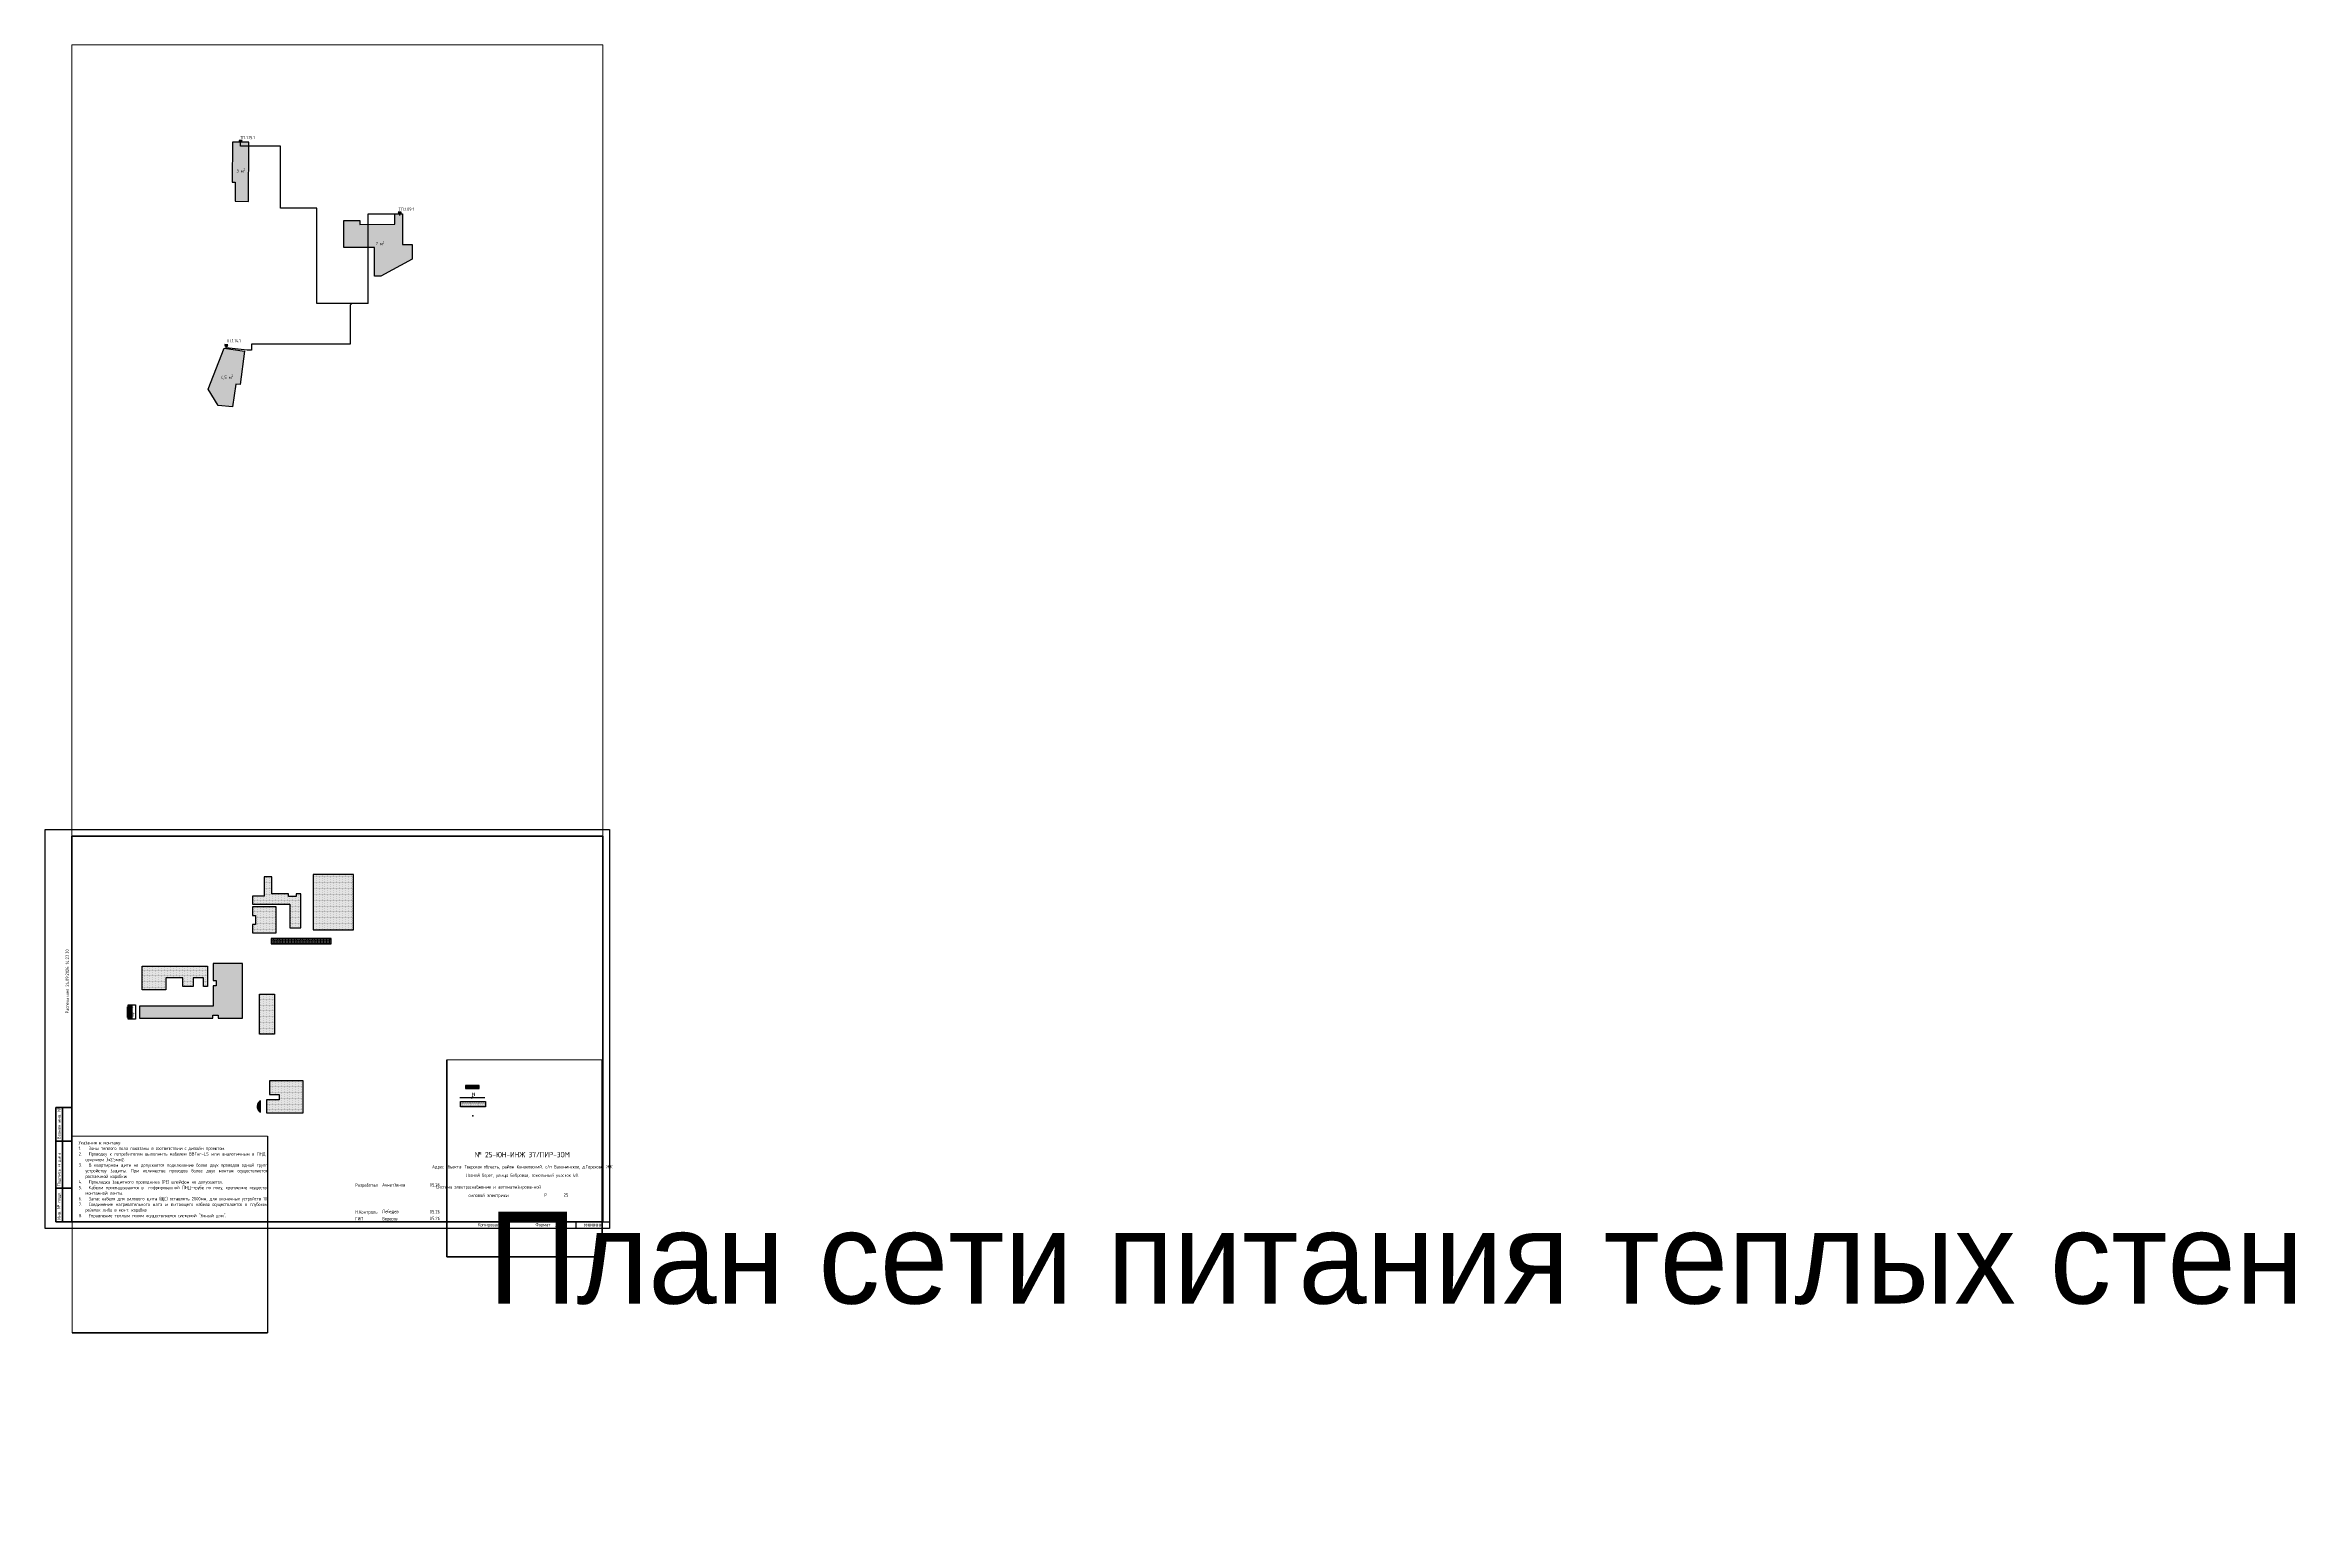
# Paper-space layout 'ТП' of a CAD drawing. Header units: millimetres. Extents: x 0 to 1674, y -218 to 881.
# The model-space entities are those that its viewports show. They can reach past a viewport. Long polylines and large blocks are cut down to what shows.
import ezdxf
from ezdxf import colors
from ezdxf.entities.mleader import LeaderData, LeaderLine
from ezdxf.enums import TextEntityAlignment as Align
from ezdxf.math import Vec2, Vec3

# ---------------------------------------------------------------- set-up
doc = ezdxf.new("R2018")
doc.units = ezdxf.units.MM
doc.linetypes.add('JIS_02_0.7', pattern=[1.35, 0.75, -0.6])
doc.linetypes.add('ШТРИХОВАЯ', pattern=[0.75, 0.5, -0.25])
doc.layers.add('0_UNC Defpoints ЭОМ', color=6, linetype='Continuous', plot=False)
for name, color, linetype in [('0_UNC_0 Щит', 1, 'Continuous'), ('0_UNC_7 ТП. Оборудование', 1, 'Continuous'), ('0_UNC_7 ТП. Трассы', 1, 'Continuous'), ('0_Рамка', 7, 'Continuous'), ('ЩР-1', 1, 'Continuous')]:
    doc.layers.add(name, color=color, linetype=linetype)
doc.styles.add('GOST 2.304 A', font='GOST2304A.ttf')
doc.styles.get("Standard").update_dxf_attribs({"font": 'arial.ttf'})
doc.styles.add('Unecom', font='GOST2304A.ttf', dxfattribs={"height": 2.5})
doc.styles.add('СГЕНЕРИР_СТИЛЬ_1', font='')
doc.styles.add('СПДС', font='isocpeur.ttf', dxfattribs={"width": 0.8, "height": 2.5})
doc.styles.get('СГЕНЕРИР_СТИЛЬ_1').set_extended_font_data('Arial Кириллический')

# ---------------------------------------------------------------- blocks, each defined once
blk = doc.blocks.new('*U292')
at = {"lineweight": 60, "ltscale": 10}
for p, q in [((20, 292), (415, 292)), ((20, 5), (20, 292)), ((415, 292), (415, 5)), ((8, 90), (20, 90)), ((8, 5), (8, 90)), ((13, 90), (13, 5)), ((20, 90), (20, 5)), ((20, 90), (20, 5)), ((8, 65), (20, 65)), ((8, 30), (20, 30)), ((20, 5), (8, 5)), ((415, 5), (20, 5))]:
    blk.add_line(p, q, dxfattribs=at)
at = {"layer": '0_UNC Defpoints ЭОМ', "ltscale": 10}
blk.add_lwpolyline([(420, 0), (0, 0), (0, 297), (420, 297)], close=True, dxfattribs=at)
at = {"layer": '0_UNC Defpoints ЭОМ', "lineweight": 30}
blk.add_lwpolyline([(395, 5), (420, 5), (420, 0), (395, 0)], close=True, dxfattribs=at)
at = {"char_height": 2.5, "attachment_point": 4, "rotation": 90, "style": 'Unecom'}
for s, insert, width in [('{\\fGOST type A|b0|i1|c204|p34; }Взамен инв. №', (10.5, 65), 25), (' Подпись и дата', (10.5, 30), 35), (' Инв. № подл.', (10.5, 5), 24.419)]:
    blk.add_mtext(s, dxfattribs=dict(at, insert=insert, width=width))
at = {"style": 'Unecom'}
for s, insert, char_height, width, attachment_point, line_spacing_factor in [('№ 25-ЮН-ИНЖ 37/ПИР-ЭОМ', (355, 55), 4, 120, 5, 2), ('Разработал', (230.7, 32), 2.5, 20, 4, 2), ('Ахметзянов', (250.8, 32.5), 2.5, 19.921, 4, 2), ('05.26', (290, 32.5), 2.5, 10, 5, 2), ('Адрес объекта: Тверская область, район Конаковский, с/п Вахонинское, д.Терехово, ЖК Лесной берег, улица Бобровая, земельный участок 48.', (355, 42.5), 2.5, 115, 5, 1.5), ('Система электроснабжения и автоматизированной силовой электрики', (330, 27.5), 2.5, 70, 5, 1.5), ('Р', (372.5, 25), 2.5, 15, 5, 2), ('Н.Контроль', (230.7, 12), 2.5, 20, 4, 2), ('ГИП', (230.7, 7.3), 2.5, 20, 4, 2), ('Лебедев', (250.8, 12.5), 2.5, 19.921, 4, 2), ('Вересов', (250.8, 7), 2.5, 19.921, 4, 2), ('05.26', (290, 12.5), 2.5, 10, 5, 2), ('05.26', (290, 7.5), 2.5, 10, 5, 2)]:
    blk.add_mtext(s, dxfattribs=dict(at, insert=insert, char_height=char_height, width=width, attachment_point=attachment_point, line_spacing_factor=line_spacing_factor))
at = {"char_height": 2.5, "attachment_point": 4, "style": 'Unecom'}
for s, insert, width in [('Формат  ', (364.9, 2.6), 50), ('\\pi1; ', (250, -133.2), 20), ('\\pi1; ', (250, -133.2), 20), ('\\pxi0.4; ', (250, -133.2), 20), ('\\pi1; ', (512.5, -218.3), 20), ('\\pi1; ', (512.5, -218.3), 20), ('\\pxi0.4; ', (512.5, -218.3), 20)]:
    blk.add_mtext(s, dxfattribs=dict(at, insert=insert, width=width))
at = {"style": 'Unecom'}
blk.add_attdef('ЛИСТ_№', text='', height=2.5, dxfattribs=at).set_placement((387.5, 25), align=Align.MIDDLE_CENTER)
blk.add_attdef('КОЛ-ВО_ЛИСТОВ', text='', height=2.5, dxfattribs=at).set_placement((404.7, 23.7), align=Align.CENTER)
at = {"lineweight": 30, "flags": 104}
blk.add_attdef('ОПИСАНИЕ_ЛИСТА', text='', height=2.5, dxfattribs=at).set_placement((329.9, 12.5), align=Align.MIDDLE_CENTER)
at = {"style": 'Unecom', "flags": 8}
blk.add_attdef('ФОРМАТ_БУМАГИ', (379.4, 1.3), '', height=2.5, dxfattribs=at)
at = {"layer": '0_Рамка', "style": 'СПДС', "width": 0.8}
blk.add_text('Распечатано 24.09.2026 14:23:30', height=2.5, rotation=90, dxfattribs=at).set_placement((16.5, 160), align=Align.MIDDLE_LEFT)
at = {"layer": 'Defpoints', "insert": (330, 2.5), "char_height": 2.5, "width": 70, "attachment_point": 5, "style": 'Unecom'}
blk.add_mtext('Копировал', dxfattribs=at)
blk = doc.blocks.new('ЩС-65')
h = blk.add_hatch(color=1)
h.dxf.hatch_style = 1
h.paths.add_polyline_path([(1014, 0), (1014, 101), (0, 101), (0, 0)])
at = {"color": 1}
for points in [[(0, 101), (0, -101), (1014, -101), (1014, 101), (0, 101)], [(0, 0), (1014, 0)]]:
    blk.add_lwpolyline(points, dxfattribs=at)
blk = doc.blocks.new('*U309')
at = {"color": 0, "linetype": 'ByBlock', "lineweight": -2}
for points in [[(-2, 2), (2, 2)], [(-2, 0), (2, 0)]]:
    blk.add_lwpolyline(points, dxfattribs=at)
at = {"color": 0, "ltscale": 0.4}
blk.add_lwpolyline([(0, 3), (0, 2)], dxfattribs=at)
at = {"color": 0, "linetype": 'ByBlock', "lineweight": -2}
blk.add_arc((0, 0), 1.74, 0, 180, dxfattribs=at)
for p in [(-2, 0), (0, 3), (2, 0)]:
    blk.add_point(p, dxfattribs=at)
at = {"color": 18, "true_color": 0x000000, "style": 'Unecom'}
for tag, p in [('ГРУППА', (-12, 7)), ('НАЗНАЧЕНИЕ', (-12, 4))]:
    blk.add_attdef(tag, p, '', height=2.5, dxfattribs=at)
at = {"layer": 'Defpoints', "style": 'Unecom'}
for tag, p in [('МОДЕЛЬ', (-13, 2)), ('АТРИБУТ', (-13, -1))]:
    blk.add_attdef(tag, p, '', height=2.5, dxfattribs=at)
blk = doc.blocks.new('*U389')
at = {"ltscale": 0.4}
h = blk.add_hatch(color=0, dxfattribs=at)
h.dxf.hatch_style = 1
h.paths.add_polyline_path([(0.2, 1.7, 0.414214), (-1.7, 0.2), (0, 0)])
h = blk.add_hatch(color=0, dxfattribs=at)
h.dxf.hatch_style = 1
h.paths.add_polyline_path([(0.2, 1.7), (0, 0), (1.7, -0.2, 0.414214)])
at = {"color": 0, "linetype": 'ByBlock', "lineweight": -2}
for points in [[(-1.7, 0.2), (1.7, -0.2)], [(-1.6, 1.9), (1.9, 1.6)]]:
    blk.add_lwpolyline(points, dxfattribs=at)
at = {"color": 0, "ltscale": 0.4}
blk.add_lwpolyline([(0.3, 3.5), (0.2, 1.7)], dxfattribs=at)
at = {"color": 0, "linetype": 'ByBlock', "lineweight": -2}
blk.add_arc((0, 0), 1.74, 354.3332, 174.3332, dxfattribs=at)
at = {"color": 18, "true_color": 0x000000, "style": 'Unecom'}
for tag, p in [('ГРУППА', (-11.5, 7.2)), ('НАЗНАЧЕНИЕ', (-11.5, 4.2))]:
    blk.add_attdef(tag, p, '', height=2.5, dxfattribs=at)
at = {"layer": 'Defpoints', "style": 'Unecom'}
for tag, p in [('АТРИБУТ', (-13, -0.7)), ('МОДЕЛЬ', (-13, 2.3))]:
    blk.add_attdef(tag, p, '', height=2.5, dxfattribs=at)
blk = doc.blocks.new('*U312')
at = {"ltscale": 0.4}
h = blk.add_hatch(color=0, dxfattribs=at)
h.dxf.hatch_style = 1
h.paths.add_polyline_path([(0, 1.7, 0.414214), (-1.7, 0), (0, 0)])
h = blk.add_hatch(color=0, dxfattribs=at)
h.dxf.hatch_style = 1
h.paths.add_polyline_path([(0, 1.7), (0, 0), (1.7, 0, 0.414214)])
at = {"color": 0, "linetype": 'ByBlock', "lineweight": -2}
for points in [[(-1.7, 1.7), (1.7, 1.7)], [(-1.7, 0), (1.7, 0)]]:
    blk.add_lwpolyline(points, dxfattribs=at)
at = {"color": 0, "ltscale": 0.4}
blk.add_lwpolyline([(0, 3.5), (0, 1.7)], dxfattribs=at)
at = {"color": 0, "linetype": 'ByBlock', "lineweight": -2}
blk.add_arc((0, 0), 1.74, 0.1914, 180.1914, dxfattribs=at)
at = {"color": 18, "true_color": 0x000000, "style": 'Unecom'}
for tag, p in [('ГРУППА', (-11.5, 7.2)), ('НАЗНАЧЕНИЕ', (-11.5, 4.2))]:
    blk.add_attdef(tag, p, '', height=2.5, dxfattribs=at)
at = {"layer": 'Defpoints', "style": 'Unecom'}
for tag, p in [('АТРИБУТ', (-13, -0.7)), ('МОДЕЛЬ', (-13, 2.3))]:
    blk.add_attdef(tag, p, '', height=2.5, dxfattribs=at)
blk = doc.blocks.new('*U395')
at = {"ltscale": 0.4}
h = blk.add_hatch(color=0, dxfattribs=at)
h.dxf.hatch_style = 1
h.paths.add_polyline_path([(0, 1.7, 0.414214), (-1.7, 0), (0, 0)])
h = blk.add_hatch(color=0, dxfattribs=at)
h.dxf.hatch_style = 1
h.paths.add_polyline_path([(0, 1.7), (0, 0), (1.7, 0, 0.414214)])
at = {"color": 0, "linetype": 'ByBlock', "lineweight": -2}
for points in [[(-1.7, 1.7), (1.7, 1.7)], [(-1.7, 0), (1.7, 0)]]:
    blk.add_lwpolyline(points, dxfattribs=at)
at = {"color": 0, "ltscale": 0.4}
blk.add_lwpolyline([(0, 3.5), (0, 1.7)], dxfattribs=at)
at = {"color": 0, "linetype": 'ByBlock', "lineweight": -2}
blk.add_arc((0, 0), 1.74, 0.1914, 180.1914, dxfattribs=at)
at = {"color": 18, "true_color": 0x000000, "style": 'Unecom'}
for tag, p in [('ГРУППА', (-11.5, 7.2)), ('НАЗНАЧЕНИЕ', (-11.5, 4.2))]:
    blk.add_attdef(tag, p, '', height=2.5, dxfattribs=at)
at = {"layer": 'Defpoints', "style": 'Unecom'}
for tag, p in [('АТРИБУТ', (-13, -0.7)), ('МОДЕЛЬ', (-13, 2.3))]:
    blk.add_attdef(tag, p, '', height=2.5, dxfattribs=at)
blk = doc.blocks.new('_None')
blk = doc.blocks.new('*U415')
h = blk.add_hatch(color=256)
h.dxf.hatch_style = 1
h.paths.add_polyline_path([(0, 300), (800, 300), (800, 100), (0, 100)])
for points in [[(0, 300), (800, 300), (800, 100), (0, 100)], [(0, 100), (800, 100), (800, -100), (0, -100)]]:
    blk.add_lwpolyline(points, close=True)
at = {"color": 7, "style": 'GOST 2.304 A'}
blk.add_attdef('ИМЯ', text='', height=180, dxfattribs=at).set_placement((400, 100), align=Align.MIDDLE_CENTER)
blk = doc.blocks.new('*U417')
at = {"color": 0, "linetype": 'Continuous', "lineweight": 25}
blk.add_lwpolyline([(286, 49), (298, 49, -0.4142136), (300, 48), (300, 2, -0.4142136), (298, 1), (-299, 1, -0.4142136), (-300, 2), (-300, 48, -0.4142136), (-299, 49), (-286, 49), (-286, 50), (-299, 50, 0.4142136), (-301, 48), (-301, 2, 0.4142136), (-299, 0), (298, 0, 0.4142136), (301, 2), (301, 48, 0.4142136), (298, 50), (286, 50)], format="xyb", close=True, dxfattribs=at)
at = {"color": 0, "flags": 9}
for tag, p in [('АРТИКУЛ', (-60, -12)), ('НАИМЕНОВАНИЕ', (-59, -7)), ('ПРИМЕЧАНИЕ', (-59, -17))]:
    blk.add_attdef(tag, text='', height=2.5, dxfattribs=at).set_placement(p, align=Align.TOP_LEFT)
at = {"color": 0, "lineweight": 30, "flags": 104}
for tag, p in [('ВЫСОТА', (-60, -21)), ('ДЛИНА', (-60, -36)), ('ШИРИНА', (-59, -25)), ('ТОЛЩИНА', (-59, -31))]:
    blk.add_attdef(tag, text='', height=2.5, dxfattribs=at).set_placement(p, align=Align.TOP_LEFT)

msp = doc.modelspace()

# ---------------------------------------------------------------- hatches: boundary and pattern name
at = {"layer": '0_UNC_7 ТП. Оборудование', "true_color": 0xcd6928}
h = msp.add_hatch(dxfattribs=at)
h.set_pattern_fill('DOTS', color=32, scale=30)
h.set_pattern_definition([(0, (7877.536, 18549.726), (23.8125, 47.625), [0, -47.625])])
h.paths.add_polyline_path([(9864, 60243), (8961, 60243), (8935, 58016), (9111, 58014), (9104, 56959), (9845, 56926)])
h.paths.add_polyline_path([(15171, 55874), (16073, 55874), (16073, 55656), (18011, 55672), (18011, 56239), (18436, 56239), (18436, 54526), (18982, 54526), (18982, 53707), (17230, 52772), (16874, 52772), (16874, 54359), (15171, 54359)])
h.paths.add_polyline_path([(8965, 45470), (8166, 45551), (7598, 46469), (8496, 48748), (9629, 48574), (9384, 46724), (9148, 46744)])
h = msp.add_hatch(dxfattribs=at)
h.set_pattern_fill('DOTS', color=32, scale=30)
h.paths.add_polyline_path([(10069, 17732), (12164, 17732), (12164, 16397), (12766, 16397), (12769, 16397), (12769, 18297), (12519, 18297), (12519, 18147), (12079, 18147), (12079, 18297), (11149, 18297), (11149, 19252), (10734, 19252), (10734, 19102), (10734, 18177), (10069, 18177)])
h = msp.add_hatch(dxfattribs=at)
h.set_pattern_fill('DOTS', color=32, scale=30)
h.paths.add_polyline_path([(15714, 19387), (13464, 19387), (13464, 16287), (15714, 16287)])
h = msp.add_hatch(dxfattribs=at)
h.set_pattern_fill('DOTS', color=32, scale=30)
h.paths.add_polyline_path([(10069, 16117), (11404, 16117), (11404, 17572), (10069, 17572), (10069, 17094), (10239, 17094), (10239, 16594), (10069, 16594)])
h = msp.add_hatch(dxfattribs=at)
h.set_pattern_fill('DOTS', color=32, scale=30)
h.paths.add_polyline_path([(11119, 15507), (14469, 15507), (14469, 15807), (11119, 15807)])
h = msp.add_hatch(dxfattribs=at)
h.set_pattern_fill('DOTS', color=32, scale=30)
h.paths.add_polyline_path([(9519, 14407), (7879, 14407), (7879, 13467), (8049, 13467), (8049, 13167), (7879, 13167), (7879, 12037), (3774, 12037), (3774, 11367), (7867, 11367), (7867, 11537), (8167, 11537), (8167, 11367), (9519, 11367)])
h = msp.add_hatch(dxfattribs=at)
h.set_pattern_fill('DOTS', color=32, scale=30)
h.paths.add_polyline_path([(7569, 14257), (7569, 13132), (7334, 13132), (7334, 13622), (6764, 13622), (6764, 13132), (6184, 13132), (6184, 13622), (5249, 13622), (5249, 12947), (3924, 12947), (3924, 14257)])
h = msp.add_hatch(dxfattribs=at)
h.set_pattern_fill('DOTS', color=32, scale=30)
h.paths.add_polyline_path([(10469, 12707), (11309, 12707), (11309, 10467), (10469, 10467)])
h = msp.add_hatch(dxfattribs=at)
h.set_pattern_fill('DOTS', color=32, scale=30)
h.paths.add_polyline_path([(11034, 7857), (11034, 7112), (11564, 7112), (11564, 6802), (10864, 6802), (10864, 6072), (12912, 6072), (12912, 7857)])
h = msp.add_hatch(dxfattribs=at)
h.set_pattern_fill('DOTS', color=32, scale=30)
edge = h.paths.add_edge_path()
edge.add_arc((10694, 6437), 365, 118.64962, 141.16328)
edge.add_arc((10694, 6437), 365, 141.16328, 218.83672)
edge.add_arc((10694, 6437), 365, 218.83672, 241.35038)
edge.add_line((10519, 6117), (10519, 6757))
h = msp.add_hatch(dxfattribs=at)
h.set_pattern_fill('DOTS', color=32, scale=30)
h.set_pattern_definition([(0, (0, 1300), (23.8125, 47.625), [0, -47.625])])
h.paths.add_polyline_path([(-211194, -35379), (-209319, -35379), (-209319, -35782), (-211194, -35782)])

# ---------------------------------------------------------------- linework, layer by layer
at = {"ltscale": 10}
for points in [[(-212203, -32283), (-215071, -32283), (-215071, -17629), (-212203, -17629)], [(-212203, -17629), (-200647, -17629), (-200647, -32283), (-212203, -32283)], [(-200647, -17629), (-186103, -17629), (-186103, -32283), (-200647, -32283)], [(-212203, -46937), (-215071, -46937), (-215071, -32283), (-212203, -32283)], [(-212203, -32283), (-200647, -32283), (-200647, -46937), (-212203, -46937)], [(-200647, -32283), (-186103, -32283), (-186103, -46937), (-200647, -46937)], [(-212203, -61592), (-215071, -61592), (-215071, -46937), (-212203, -46937)], [(-212203, -46937), (-200647, -46937), (-200647, -61592), (-212203, -61592)], [(-200647, -46937), (-186103, -46937), (-186103, -61592), (-200647, -61592)]]:
    msp.add_lwpolyline(points, close=True, dxfattribs=at)
at = {"layer": '0_UNC_7 ТП. Оборудование', "color": 32, "true_color": 0xcd6928}
for points in [[(9864, 60243), (8961, 60243), (8935, 58016), (9111, 58014), (9104, 56959), (9845, 56926), (9864, 60243)], [(8965, 45470), (8166, 45551), (7598, 46469), (8496, 48748), (9629, 48574), (9384, 46724), (9148, 46744), (8965, 45470)]]:
    msp.add_lwpolyline(points, dxfattribs=at)
for points in [[(15171, 55874), (16073, 55874), (16073, 55656), (18011, 55672), (18011, 56239), (18436, 56239), (18436, 54526), (18982, 54526), (18982, 53707), (17230, 52772), (16874, 52772), (16874, 54359), (15171, 54359)], [(10069, 17732), (12164, 17732), (12164, 16397), (12766, 16397), (12769, 16397), (12769, 18297), (12519, 18297), (12519, 18147), (12079, 18147), (12079, 18297), (11149, 18297), (11149, 19252), (10734, 19252), (10734, 19102), (10734, 18177), (10069, 18177)], [(15714, 19387), (13464, 19387), (13464, 16287), (15714, 16287)], [(10069, 16117), (11404, 16117), (11404, 17572), (10069, 17572), (10069, 17094), (10239, 17094), (10239, 16594), (10069, 16594)], [(11119, 15507), (14469, 15507), (14469, 15807), (11119, 15807)], [(9519, 14407), (7879, 14407), (7879, 13467), (8049, 13467), (8049, 13167), (7879, 13167), (7879, 12037), (3774, 12037), (3774, 11367), (7867, 11367), (7867, 11537), (8167, 11537), (8167, 11367), (9519, 11367)], [(7569, 14257), (7569, 13132), (7334, 13132), (7334, 13622), (6764, 13622), (6764, 13132), (6184, 13132), (6184, 13622), (5249, 13622), (5249, 12947), (3924, 12947), (3924, 14257)], [(10469, 12707), (11309, 12707), (11309, 10467), (10469, 10467)], [(11034, 7857), (11034, 7112), (11564, 7112), (11564, 6802), (10864, 6802), (10864, 6072), (12912, 6072), (12912, 7857)], [(-211194, -35379), (-209319, -35379), (-209319, -35782), (-211194, -35782)]]:
    msp.add_lwpolyline(points, close=True, dxfattribs=at)
msp.add_lwpolyline([(10519, 6757, 0.0985516), (10410, 6666, 0.3525159), (10410, 6208, 0.0985516), (10519, 6117)], format="xyb", close=True, dxfattribs=at)
at = {"layer": '0_UNC_7 ТП. Трассы', "linetype": 'ШТРИХОВАЯ', "ltscale": 2}
for points in [[(16526, 51241), (13667, 51241), (13667, 56565), (11647, 56565), (11647, 60012), (9410, 60012), (9410, 60329)], [(16526, 51241), (16526, 56243), (18294, 56243)], [(16526, 51241), (15616, 51241), (15516, 51141), (15516, 48976), (10026, 48976), (10026, 48631), (9774, 48631), (8603, 48775), (8620, 48947)]]:
    msp.add_lwpolyline(points, dxfattribs=at)
at = {"layer": '0_UNC_7 ТП. Трассы', "linetype": 'JIS_02_0.7', "ltscale": 2}
msp.add_lwpolyline([(-211240, -35084), (-209372, -35084)], dxfattribs=at)
at = {"layer": '0_UNC_7 ТП. Трассы'}
msp.add_lwpolyline([(-210376, -35155), (-210235, -35013)], dxfattribs=at)

# ---------------------------------------------------------------- block references
at = {"layer": '0_UNC_0 Щит', "color": 1}
msp.add_blockref('ЩС-65', (-210813, -34299), dxfattribs=at)
at = {"layer": '0_UNC_7 ТП. Оборудование', "xscale": 50, "yscale": 50, "zscale": 50, "rotation": 180}
for name, p in [('*U312', (9409, 60327)), ('*U395', (18294, 56330)), ('*U389', (8620, 48947))]:
    msp.add_blockref(name, p, dxfattribs=at)
at = {"layer": '0_UNC_7 ТП. Оборудование', "color": 244, "true_color": 0x991b1e, "xscale": 2, "yscale": 2, "zscale": 2}
msp.add_blockref('*U309', (-210274, -36447), dxfattribs=at)
at = {"layer": 'ЩР-1'}
ref = msp.add_blockref('*U417', (3094, 11703), dxfattribs=dict(at, rotation=270))
lines = msp.add_mtext('3000 мм', dxfattribs={"layer": '0', "color": 0, "insert": (3058, 11763), "char_height": 2.5, "attachment_point": 1, "rotation": 270})
ref.add_attrib('ДЛИНА', '', (3058, 11763), dxfattribs={"flags": 2}).embed_mtext(lines)
lines = msp.add_mtext('1,5 мм', dxfattribs={"layer": '0', "color": 0, "insert": (3063, 11762), "char_height": 2.5, "attachment_point": 1, "rotation": 270})
ref.add_attrib('ТОЛЩИНА', '', (3063, 11762), dxfattribs={"flags": 2}).embed_mtext(lines)
lines = msp.add_mtext('h=50 мм', dxfattribs={"layer": '0', "color": 0, "insert": (3073, 11763), "char_height": 2.5, "attachment_point": 1, "rotation": 270})
ref.add_attrib('ВЫСОТА', '', (3073, 11763), dxfattribs={"flags": 2}).embed_mtext(lines)
lines = msp.add_mtext('600 мм', dxfattribs={"layer": '0', "color": 0, "insert": (3069, 11762), "char_height": 2.5, "attachment_point": 1, "rotation": 270})
ref.add_attrib('ШИРИНА', '', (3069, 11762), dxfattribs={"flags": 2}).embed_mtext(lines)
at = {"layer": 'ЩР-1', "rotation": 90}
msp.add_blockref('*U415', (3446, 11304), dxfattribs=at).add_auto_attribs({'ИМЯ': 'ЩР-1'})

# ---------------------------------------------------------------- texts
at = {"insert": (-200140, -32674), "char_height": 250, "width": 13510.6, "attachment_point": 1, "style": 'Unecom'}
msp.add_mtext('\\pxi-3,l3,sm1,qj,t3;Указания к монтажу:{\\C0;\\P\\pi-2,l2;1.^IЗоны теплого пола показаны в соответствии с дизайн-проектом.\\P\\C7;2.^IПроводку к потребителям выполнить кабелем ВВГнг-LS или аналогичным в ПНД трубе по полу, сечением 3х2.5мм2.\\P3.^IВ квартирном щите не допускается подключение более двух проводов одной групповой линии к устройству защиты. При количестве проводов более двух монтаж осуществляется при помощи распаечной коробки.\\P\\C0;4.^IПрокладка защитного проводника (PE) шлейфом не допускается.\\P5.^IКабели прокладываются в  гофрированной ПНД-трубе по полу, крепление осуществить с помощью монтажной ленты.\\P6.^IЗапас кабеля для силового щита (ЩС) оставлять 2000мм, для оконечных устройств 1000мм.\\P7.^IСоединение нагревательного мата и питающего кабеля осуществляется в глубоком подрозетнике розеток либо в монт. коробке\\P8.^IУправление теплым полом осуществляется системой "Умный дом".}', dxfattribs=at)
at = {"layer": '0_UNC_7 ТП. Оборудование', "color": 0, "ltscale": 2, "char_height": 180, "width": 529.55, "attachment_point": 5, "style": 'Unecom'}
for s, insert in [('\\A1;ТП.1.15.1', (9799, 60500)), ('\\A1;3 м{\\H0.7x;\\S2^ ;}', (9424, 58662)), ('\\A1;ТП.1.09.1', (18660, 56500)), ('\\A1;7 м{\\H0.7x;\\S2^ ;}', (17181, 54610)), ('\\A1;ТП.1.14.1', (9012, 49159)), ('\\A1;4,5 м{\\H0.7x;\\S2^ ;}', (8658, 47132))]:
    msp.add_mtext(s, dxfattribs=dict(at, insert=insert))
at = {"layer": '0_UNC_7 ТП. Трассы', "insert": (-209651, -34842), "char_height": 250, "width": 1354, "attachment_point": 5, "style": 'СГЕНЕРИР_СТИЛЬ_1'}
msp.add_mtext('\\pxql;{\\fISOCPEUR|b0|i0|c204|p34;N}', dxfattribs=at)

# ---------------------------------------------------------------- leaders
at = {"layer": '0_UNC_7 ТП. Оборудование', "ltscale": 2}
ml = msp.add_multileader_mtext('Standard', dxfattribs=at)
ml.set_content('{\\C0;ТП.1.11.1}', color=7, style='Unecom')
ml.set_leader_properties(color=7, linetype='ByLayer', lineweight=13)
ml.set_arrow_properties(name='NONE')
ml.build(insert=Vec2(0, 0))
ml.multileader.update_dxf_attribs({"has_dogleg": 0, "text_left_attachment_type": 6, "text_right_attachment_type": 6, "text_bottom_attachment_type": 10, "arrow_head_size": 100, "scale": 100})
ctx = ml.context
ctx.base_point, ctx.scale, ctx.char_height, ctx.arrow_head_size, ctx.plane_origin = Vec3(59143, 56286), 100, 180, 100, Vec3(55835, 58848)
ctx.left_attachment, ctx.right_attachment, ctx.top_attachment, ctx.text_align_type = 6, 6, 10, 2
notes = []
notes.append((ctx, [(1, (1, 1, 0), (59799, 56286), (-1, 0), 8, [(0, [(60490, 57179)], 0, [])])]))
ctx.mtext.insert, ctx.mtext.width, ctx.mtext.alignment, ctx.mtext.flow_direction = Vec3(59789, 56502), 2076.73, 3, 5
ml = msp.add_multileader_mtext('Standard', dxfattribs=at)
ml.set_content('{\\C0;ТП.1.21.1}', color=7, style='Unecom')
ml.set_leader_properties(color=7, linetype='ByLayer', lineweight=13)
ml.set_arrow_properties(name='NONE')
ml.build(insert=Vec2(0, 0))
ml.multileader.update_dxf_attribs({"has_dogleg": 0, "text_left_attachment_type": 6, "text_right_attachment_type": 6, "text_bottom_attachment_type": 10, "arrow_head_size": 100, "scale": 100})
ctx = ml.context
ctx.base_point, ctx.scale, ctx.char_height, ctx.arrow_head_size, ctx.plane_origin = Vec3(44426, 45435), 100, 180, 100, Vec3(36655, 47505)
ctx.left_attachment, ctx.right_attachment, ctx.top_attachment, ctx.text_align_type = 6, 6, 10, 2
notes.append((ctx, [(0, (1, 1, 0), (44418, 45435), (1, 0), 8, [(0, [(43685, 44747)], 0, [])])]))
ctx.mtext.insert, ctx.mtext.width, ctx.mtext.alignment, ctx.mtext.flow_direction = Vec3(45111, 45651), 2076.73, 3, 5
ml = msp.add_multileader_mtext('Standard', dxfattribs=at)
ml.set_content('{\\C0;ТП.1.13.1}', color=7, style='Unecom')
ml.set_leader_properties(color=7, linetype='ByLayer', lineweight=13)
ml.set_arrow_properties(name='NONE')
ml.build(insert=Vec2(0, 0))
ml.multileader.update_dxf_attribs({"has_dogleg": 0, "text_left_attachment_type": 6, "text_right_attachment_type": 6, "text_bottom_attachment_type": 10, "arrow_head_size": 100, "scale": 100})
ctx = ml.context
ctx.base_point, ctx.scale, ctx.char_height, ctx.arrow_head_size, ctx.plane_origin = Vec3(62033, 45627), 100, 180, 100, Vec3(56155, 47807)
ctx.left_attachment, ctx.right_attachment, ctx.top_attachment, ctx.text_align_type = 6, 6, 10, 2
notes.append((ctx, [(0, (1, 1, 0), (62025, 45627), (1, 0), 8, [(0, [(60809, 46138)], 0, [])])]))
ctx.mtext.insert, ctx.mtext.width, ctx.mtext.alignment, ctx.mtext.flow_direction = Vec3(62705, 45843), 2076.73, 3, 5
for ctx, leaders in notes:
    for number, flags, end, landing, length, lines in leaders:
        leader = LeaderData()
        leader.index, (leader.has_last_leader_line, leader.has_dogleg_vector, leader.attachment_direction) = number, flags
        leader.last_leader_point, leader.dogleg_vector, leader.dogleg_length = Vec3(end), Vec3(landing), length
        for number, points, colour, breaks in lines:
            line = LeaderLine()
            line.index, line.vertices, line.color, line.breaks = number, Vec3.list(points), colors.encode_raw_color(colour), breaks
            leader.lines.append(line)
        ctx.leaders.append(leader)

psp = doc.layouts.new('ТП')

# ---------------------------------------------------------------- block references
at = {"ltscale": 100}
ref = psp.add_blockref('*U292', (0, 0), dxfattribs=at)
ref.add_attrib('ФОРМАТ_БУМАГИ', 'А3', (379.4, 1.3), dxfattribs={"height": 2.5, "style": 'Unecom'})
ref.add_attrib('ЛИСТ_№', '25', dxfattribs={"height": 2.5, "style": 'Unecom'}).set_placement((387.5, 25), align=Align.MIDDLE_CENTER)
lines = psp.add_mtext('План сети питания теплых стен', dxfattribs={"insert": (329.9, 12.5), "char_height": 68.284, "attachment_point": 1})
ref.add_attrib('ОПИСАНИЕ_ЛИСТА', '', (329.9, 12.5), dxfattribs={"flags": 104}).embed_mtext(lines)

# ---------------------------------------------------------------- texts
at = {"insert": (407.5, 2.5), "char_height": 2.5, "width": 25, "attachment_point": 5, "line_spacing_factor": 2, "style": 'Unecom'}
psp.add_mtext('М#####', dxfattribs=at)

# ---------------------------------------------------------------- viewports
at = {"layer": '0_UNC Defpoints ЭОМ'}
for center, size, view_center_point, view_height, status, view_target_point, frozen in [((217.5, 442.8), (395, 875.55), (-2566.5, 18269.4), 65666.47, 4, (17379, 14563.8), ['0_Рамка', 'Defpoints']), ((92.8, -4.4), (145.3, 146.23), (12958.1, -75612.6), 14623.17, 3, (-206323.7, 35986.8), ['0_UNC_7 ТП. Оборудование', '0_UNC_7 ТП. Трассы'])]:
    vp = psp.add_viewport(center=center, size=size, view_center_point=view_center_point, view_height=view_height, status=status, dxfattribs=dict(at, view_target_point=view_target_point))
    vp.frozen_layers = frozen
at = {"layer": '0_UNC Defpoints ЭОМ', "view_target_point": (-206323.7, 35986.8)}
psp.add_viewport(center=(356.7, 52.2), size=(115.6, 146.54), view_center_point=(-101.5, -75597.1), view_height=14654.18, dxfattribs=at)

doc.saveas('drawing.dxf')
